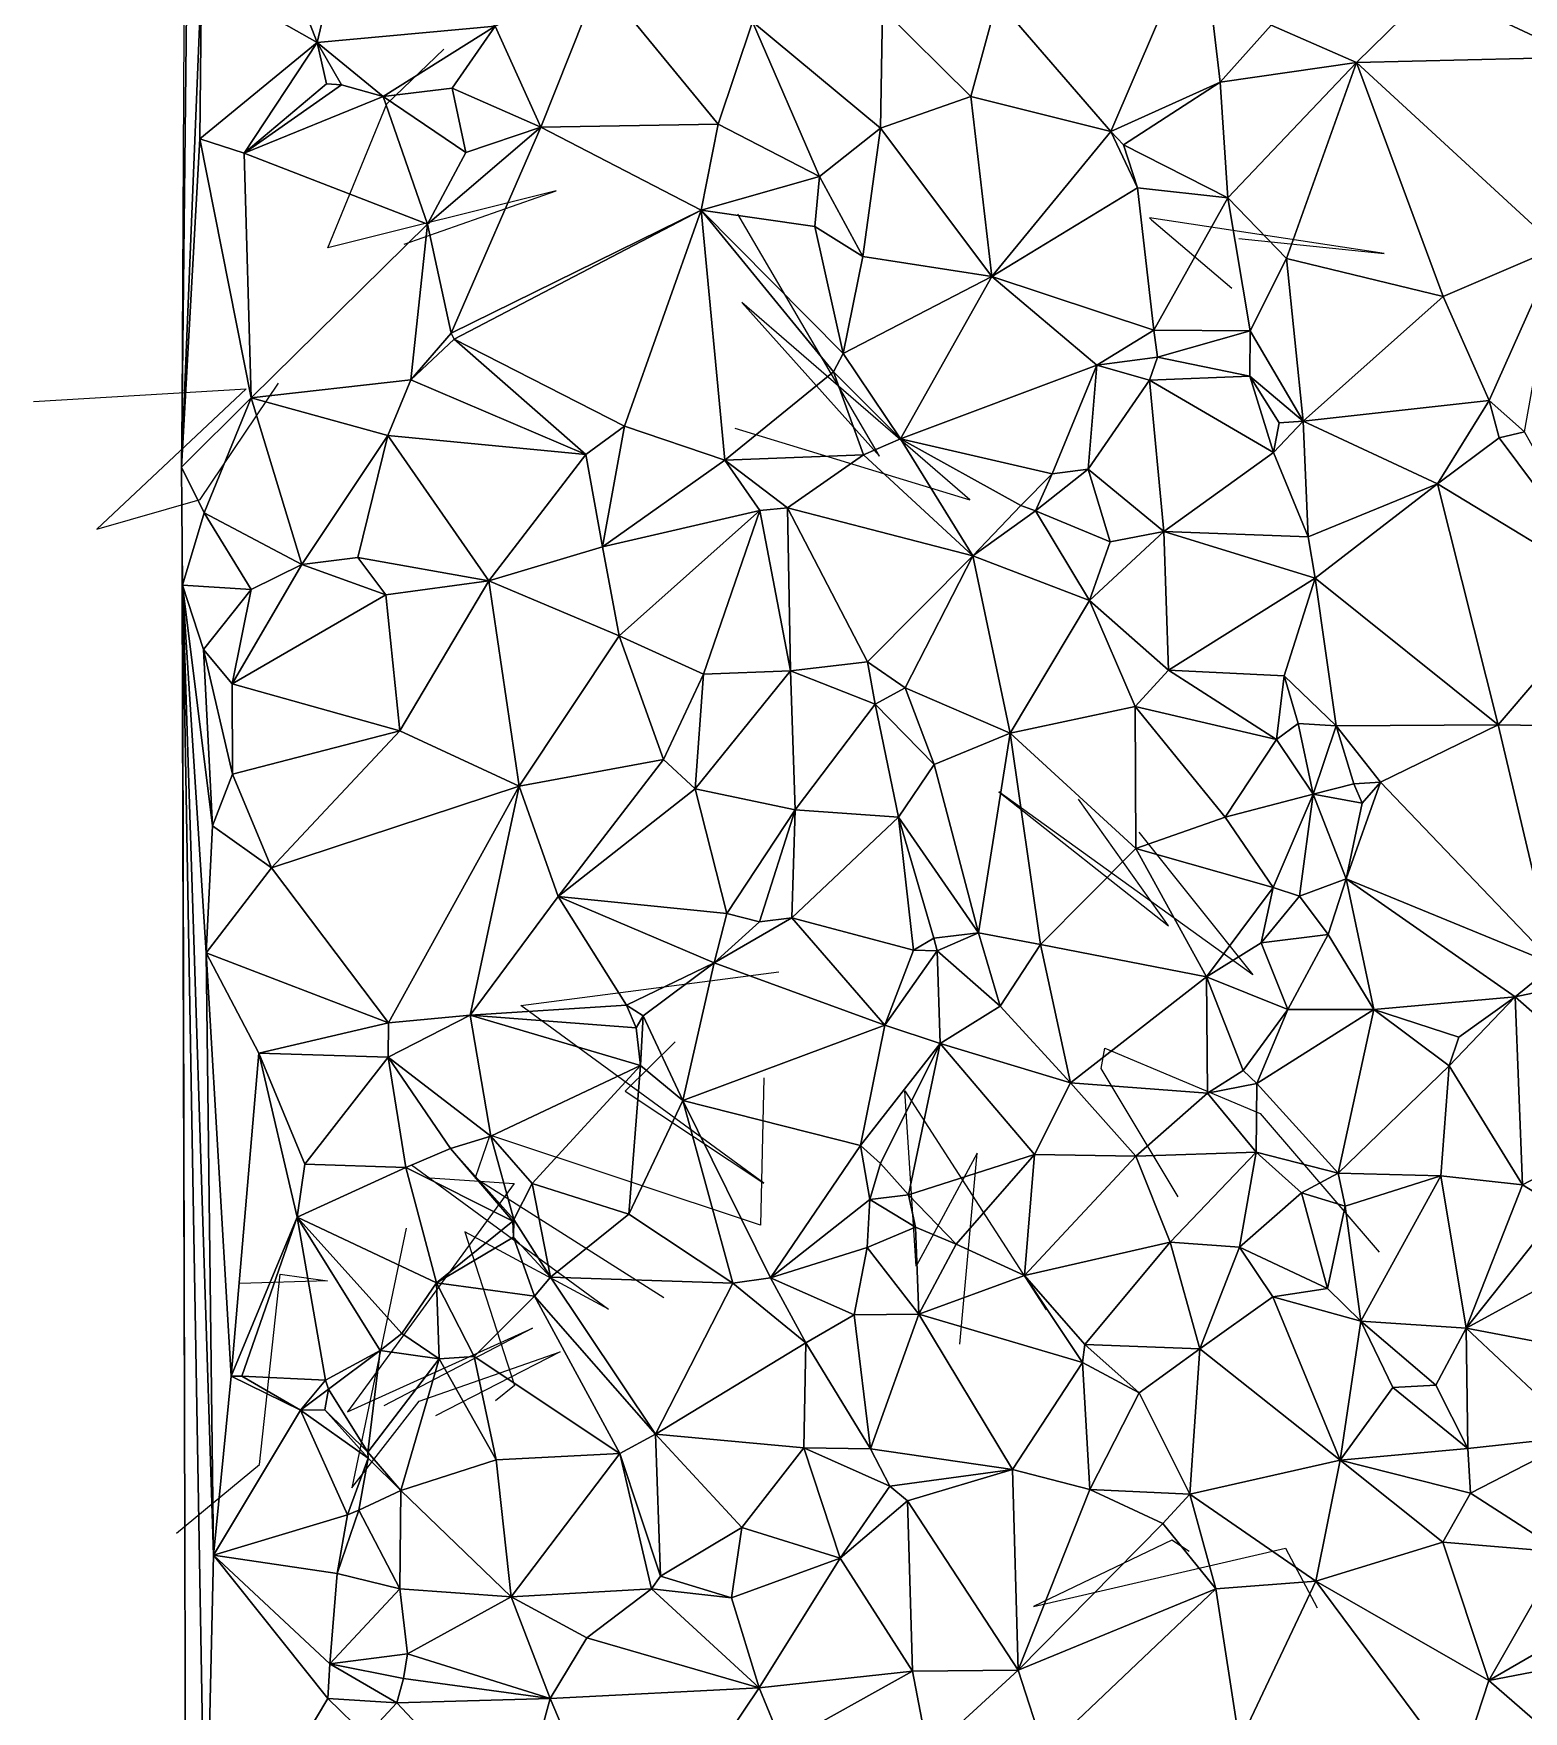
# Model space of a CAD drawing. Header units: metres. Extents: x -15.9 to 15, y -15 to 15.9.
# Drawn here: x -15.89 to -6.62, y -6.71 to 3.73 of the extents above; entities that cross this region are included whole.
import ezdxf

# ---------------------------------------------------------------- set-up
doc = ezdxf.new("R2010")
doc.units = ezdxf.units.M
doc.layers.add('CRACKS', color=1, linetype='Continuous')
doc.layers.add('STREET_MESH', color=7, linetype='Continuous')

msp = doc.modelspace()

# ---------------------------------------------------------------- linework, layer by layer
at = {"layer": 'CRACKS'}
for points in [[(-13.584, 2.424, 0.1), (-12.639, 2.754, 0.1), (-14.059, 2.4, 0.1), (-13.692, 3.297, 0.1), (-13.338, 3.636, 0.1)], [(-11.527, 1.277, 0.1), (-10.063, 0.831, 0.1), (-11.483, 2.061, 0.1), (-10.627, 1.103, 0.1), (-11.507, 2.61, 0.1)], [(-8.389, 2.458, 0.1), (-7.485, 2.364, 0.1), (-8.945, 2.586, 0.1), (-8.934, 2.574, 0.1), (-8.433, 2.15, 0.1)], [(-15.891, 1.444, 0.1), (-14.568, 1.522, 0.1), (-15.496, 0.649, 0.1), (-14.854, 0.834, 0.1), (-14.366, 1.557, 0.1)], [(-9.012, -1.237, 0.1), (-8.302, -2.125, 0.1), (-9.883, -0.985, 0.1), (-8.827, -1.82, 0.1), (-9.388, -1.03, 0.1)], [(-11.897, -2.541, 0.1), (-12.21, -2.849, 0.1), (-11.347, -3.421, 0.1), (-12.858, -2.315, 0.1), (-11.253, -2.106, 0.1)], [(-8.768, -3.506, 0.1), (-9.246, -2.708, 0.1), (-9.223, -2.581, 0.1), (-8.258, -2.987, 0.1), (-7.517, -3.85, 0.1)], [(-11.346, -2.766, 0.1), (-11.367, -3.683, 0.1), (-13.052, -3.123, 0.1), (-13.143, -3.387, 0.1), (-11.968, -4.132, 0.1)], [(-10.127, -4.423, 0.1), (-10.018, -3.235, 0.1), (-10.397, -3.937, 0.1), (-10.468, -2.846, 0.1), (-9.588, -4.209, 0.1)], [(-13.539, -3.307, 0.1), (-12.313, -4.205, 0.1), (-13.206, -3.724, 0.1), (-12.898, -4.68, 0.1), (-13.016, -4.775, 0.1)], [(-13.424, -3.388, 0.1), (-12.899, -3.423, 0.1), (-13.936, -4.843, 0.1), (-12.785, -4.323, 0.1), (-13.711, -4.806, 0.1)], [(-13.572, -3.701, 0.1), (-13.91, -5.316, 0.1), (-13.491, -4.778, 0.1), (-12.613, -4.471, 0.1), (-13.39, -4.869, 0.1)], [(-15.001, -5.599, 0.1), (-14.485, -5.172, 0.1), (-14.355, -3.988, 0.1), (-14.062, -4.029, 0.1), (-14.607, -4.046, 0.1)], [(-8.699, -5.713, 0.1), (-8.806, -5.642, 0.1), (-9.667, -6.056, 0.1), (-8.099, -5.693, 0.1), (-7.902, -6.064, 0.1)]]:
    msp.add_polyline3d(points, dxfattribs=at)
at = {"layer": 'STREET_MESH'}
for points in [[(-14.888, 8.609), (-14.909, 12.287), (-14.97, 1.036)], [(-14.846, 4.086), (-14.888, 8.609), (-14.97, 1.036)], [(-6.273, 3.587), (-6.439, 5.144), (-7.187, 4.016)], [(-14.307, 4.142), (-14.126, 3.679), (-13.917, 4.566)], [(-13.917, 4.566), (-14.126, 3.679), (-13.017, 3.779)], [(-9.893, 3.944), (-9.187, 3.124), (-8.624, 4.436)], [(-9.187, 3.124), (-8.507, 3.431), (-8.624, 4.436)], [(-8.507, 3.431), (-8.189, 3.787), (-8.624, 4.436)], [(-14.857, 3.078), (-14.846, 4.086), (-14.97, 1.036)], [(-14.126, 3.679), (-14.846, 4.086), (-14.857, 3.078)], [(-14.126, 3.679), (-14.307, 4.142), (-14.846, 4.086)], [(-12.734, 3.151), (-12.369, 4.07), (-13.017, 3.779)], [(-12.734, 3.151), (-11.631, 3.17), (-12.369, 4.07)], [(-11.631, 3.17), (-11.416, 3.806), (-12.369, 4.07)], [(-8.189, 3.787), (-7.657, 3.553), (-7.187, 4.016)], [(-7.657, 3.553), (-6.273, 3.587), (-7.187, 4.016)], [(-11.416, 3.806), (-10.619, 3.146), (-10.608, 3.885)], [(-10.619, 3.146), (-10.058, 3.342), (-10.608, 3.885)], [(-10.058, 3.342), (-9.893, 3.944), (-10.608, 3.885)], [(-9.893, 3.944), (-10.058, 3.342), (-9.187, 3.124)], [(-14.126, 3.679), (-13.716, 3.343), (-13.017, 3.779)], [(-13.716, 3.343), (-13.286, 3.394), (-13.017, 3.779)], [(-13.286, 3.394), (-12.734, 3.151), (-13.017, 3.779)], [(-11.416, 3.806), (-11.631, 3.17), (-10.999, 2.844)], [(-10.619, 3.146), (-11.416, 3.806), (-10.999, 2.844)], [(-8.507, 3.431), (-7.657, 3.553), (-8.189, 3.787)], [(-14.126, 3.679), (-14.857, 3.078), (-14.58, 2.99)], [(-14.126, 3.679), (-14.58, 2.99), (-14.068, 3.421)], [(-13.974, 3.415), (-14.126, 3.679), (-14.068, 3.421)], [(-14.126, 3.679), (-13.974, 3.415), (-13.716, 3.343)], [(-8.507, 3.431), (-8.458, 2.711), (-7.657, 3.553)], [(-7.657, 3.553), (-8.458, 2.711), (-8.093, 2.334)], [(-7.119, 2.098), (-7.657, 3.553), (-8.093, 2.334)], [(-6.407, 2.403), (-6.273, 3.587), (-7.657, 3.553)], [(-6.407, 2.403), (-7.657, 3.553), (-7.119, 2.098)], [(-14.58, 2.99), (-13.974, 3.415), (-14.068, 3.421)], [(-13.716, 3.343), (-13.974, 3.415), (-14.58, 2.99)], [(-13.439, 2.548), (-13.716, 3.343), (-14.58, 2.99)], [(-13.286, 3.394), (-13.716, 3.343), (-13.2, 2.993)], [(-13.716, 3.343), (-13.439, 2.548), (-13.2, 2.993)], [(-12.734, 3.151), (-13.286, 3.394), (-13.2, 2.993)], [(-10.058, 3.342), (-10.619, 3.146), (-9.928, 2.221)], [(-9.187, 3.124), (-10.058, 3.342), (-9.928, 2.221)], [(-9.108, 3.041), (-8.507, 3.431), (-9.187, 3.124)], [(-8.507, 3.431), (-9.108, 3.041), (-8.458, 2.711)], [(-13.439, 2.548), (-12.734, 3.151), (-13.2, 2.993)], [(-13.439, 2.548), (-13.292, 1.869), (-12.734, 3.151)], [(-12.734, 3.151), (-13.292, 1.869), (-11.736, 2.635)], [(-11.631, 3.17), (-12.734, 3.151), (-11.736, 2.635)], [(-10.999, 2.844), (-11.631, 3.17), (-11.736, 2.635)], [(-10.729, 2.346), (-10.619, 3.146), (-10.999, 2.844)], [(-10.619, 3.146), (-10.729, 2.346), (-9.928, 2.221)], [(-14.536, 1.466), (-14.857, 3.078), (-14.97, 1.036)], [(-14.58, 2.99), (-14.857, 3.078), (-14.536, 1.466)], [(-9.02, 2.774), (-9.187, 3.124), (-9.928, 2.221)], [(-9.108, 3.041), (-9.187, 3.124), (-9.02, 2.774)], [(-8.458, 2.711), (-9.108, 3.041), (-9.02, 2.774)], [(-13.439, 2.548), (-14.58, 2.99), (-14.536, 1.466)], [(-11.028, 2.532), (-10.999, 2.844), (-11.736, 2.635)], [(-11.028, 2.532), (-10.729, 2.346), (-10.999, 2.844)], [(-8.918, 1.888), (-9.02, 2.774), (-9.928, 2.221)], [(-8.458, 2.711), (-9.02, 2.774), (-8.918, 1.888)], [(-11.736, 2.635), (-13.292, 1.869), (-13.274, 1.832)], [(-12.214, 1.29), (-11.736, 2.635), (-13.274, 1.832)], [(-12.214, 1.29), (-11.589, 1.078), (-11.736, 2.635)], [(-11.589, 1.078), (-10.913, 1.629), (-11.736, 2.635)], [(-10.913, 1.629), (-10.853, 1.742), (-11.736, 2.635)], [(-10.853, 1.742), (-11.028, 2.532), (-11.736, 2.635)], [(-8.32, 1.883), (-8.458, 2.711), (-8.918, 1.888)], [(-8.458, 2.711), (-8.32, 1.883), (-8.093, 2.334)], [(-13.543, 1.579), (-13.439, 2.548), (-14.536, 1.466)], [(-13.292, 1.869), (-13.439, 2.548), (-13.543, 1.579)], [(-10.729, 2.346), (-11.028, 2.532), (-10.853, 1.742)], [(-6.832, 1.451), (-6.407, 2.403), (-7.119, 2.098)], [(-6.407, 2.403), (-6.832, 1.451), (-6.613, 1.255)], [(-10.729, 2.346), (-10.853, 1.742), (-9.928, 2.221)], [(-8.32, 1.883), (-7.989, 1.322), (-8.093, 2.334)], [(-7.989, 1.322), (-7.119, 2.098), (-8.093, 2.334)], [(-9.928, 2.221), (-10.853, 1.742), (-10.495, 1.212)], [(-9.273, 1.669), (-9.928, 2.221), (-10.495, 1.212)], [(-9.273, 1.669), (-8.918, 1.888), (-9.928, 2.221)], [(-7.989, 1.322), (-6.832, 1.451), (-7.119, 2.098)], [(-9.273, 1.669), (-8.896, 1.719), (-8.918, 1.888)], [(-8.896, 1.719), (-8.32, 1.883), (-8.918, 1.888)], [(-8.896, 1.719), (-8.322, 1.602), (-8.32, 1.883)], [(-8.322, 1.602), (-7.989, 1.322), (-8.32, 1.883)], [(-13.292, 1.869), (-13.543, 1.579), (-13.274, 1.832)], [(-13.543, 1.579), (-12.453, 1.115), (-13.274, 1.832)], [(-12.453, 1.115), (-12.214, 1.29), (-13.274, 1.832)], [(-10.853, 1.742), (-10.913, 1.629), (-10.495, 1.212)], [(-8.946, 1.577), (-8.896, 1.719), (-9.273, 1.669)], [(-8.322, 1.602), (-8.896, 1.719), (-8.946, 1.577)], [(-13.686, 1.233), (-13.543, 1.579), (-14.536, 1.466)], [(-12.453, 1.115), (-13.543, 1.579), (-13.686, 1.233)], [(-10.725, 1.111), (-10.913, 1.629), (-11.589, 1.078)], [(-10.913, 1.629), (-10.725, 1.111), (-10.495, 1.212)], [(-9.552, 0.994), (-9.273, 1.669), (-10.495, 1.212)], [(-9.273, 1.669), (-9.552, 0.994), (-9.328, 1.023)], [(-8.946, 1.577), (-9.273, 1.669), (-9.328, 1.023)], [(-8.856, 0.634), (-8.946, 1.577), (-9.328, 1.023)], [(-8.174, 1.126), (-8.322, 1.602), (-8.946, 1.577)], [(-8.174, 1.126), (-8.946, 1.577), (-8.856, 0.634)], [(-8.322, 1.602), (-8.174, 1.126), (-8.138, 1.312)], [(-7.989, 1.322), (-8.322, 1.602), (-8.138, 1.312)], [(-14.829, 0.751), (-14.536, 1.466), (-14.97, 1.036)], [(-14.536, 1.466), (-14.829, 0.751), (-14.222, 0.429)], [(-13.686, 1.233), (-14.536, 1.466), (-14.222, 0.429)], [(-6.832, 1.451), (-7.989, 1.322), (-7.153, 0.931)], [(-6.77, 1.217), (-6.832, 1.451), (-7.153, 0.931)], [(-6.832, 1.451), (-6.77, 1.217), (-6.613, 1.255)], [(-12.214, 1.29), (-12.453, 1.115), (-12.35, 0.539)], [(-12.214, 1.29), (-12.35, 0.539), (-11.589, 1.078)], [(-8.174, 1.126), (-7.989, 1.322), (-8.138, 1.312)], [(-7.989, 1.322), (-8.174, 1.126), (-7.958, 0.602)], [(-7.989, 1.322), (-7.958, 0.602), (-7.153, 0.931)], [(-6.77, 1.217), (-6.06, 0.268), (-6.613, 1.255)], [(-13.873, 0.472), (-13.686, 1.233), (-14.222, 0.429)], [(-13.873, 0.472), (-13.057, 0.327), (-13.686, 1.233)], [(-13.057, 0.327), (-12.453, 1.115), (-13.686, 1.233)], [(-10.725, 1.111), (-10.045, 0.484), (-10.495, 1.212)], [(-10.045, 0.484), (-9.747, 0.796), (-10.495, 1.212)], [(-9.747, 0.796), (-9.552, 0.994), (-10.495, 1.212)], [(-6.06, 0.268), (-6.77, 1.217), (-7.153, 0.931)], [(-12.35, 0.539), (-12.453, 1.115), (-13.057, 0.327)], [(-12.35, 0.539), (-11.37, 0.766), (-11.589, 1.078)], [(-10.725, 1.111), (-11.589, 1.078), (-11.199, 0.782)], [(-11.589, 1.078), (-11.37, 0.766), (-11.199, 0.782)], [(-10.045, 0.484), (-10.725, 1.111), (-11.199, 0.782)], [(-7.958, 0.602), (-8.174, 1.126), (-8.856, 0.634)], [(-14.936, -10.757), (-14.963, 0.3), (-14.97, 1.036)], [(-14.963, 0.3), (-14.829, 0.751), (-14.97, 1.036)], [(-9.747, 0.796), (-9.656, 0.764), (-9.552, 0.994)], [(-9.552, 0.994), (-9.656, 0.764), (-9.328, 1.023)], [(-9.656, 0.764), (-9.191, 0.57), (-9.328, 1.023)], [(-9.191, 0.57), (-8.856, 0.634), (-9.328, 1.023)], [(-7.958, 0.602), (-7.914, 0.345), (-7.153, 0.931)], [(-7.914, 0.345), (-6.776, -0.569), (-7.153, 0.931)], [(-6.776, -0.569), (-6.06, 0.268), (-7.153, 0.931)], [(-14.537, 0.274), (-14.829, 0.751), (-14.963, 0.3)], [(-14.829, 0.751), (-14.537, 0.274), (-14.222, 0.429)], [(-12.35, 0.539), (-12.247, -0.015), (-11.37, 0.766)], [(-11.37, 0.766), (-12.247, -0.015), (-11.721, -0.254)], [(-11.18, -0.233), (-11.37, 0.766), (-11.721, -0.254)], [(-11.37, 0.766), (-11.18, -0.233), (-11.199, 0.782)], [(-10.701, -0.177), (-10.045, 0.484), (-11.199, 0.782)], [(-11.18, -0.233), (-10.701, -0.177), (-11.199, 0.782)], [(-9.656, 0.764), (-9.747, 0.796), (-10.045, 0.484)], [(-9.319, 0.205), (-9.656, 0.764), (-10.045, 0.484)], [(-9.319, 0.205), (-9.191, 0.57), (-9.656, 0.764)], [(-9.319, 0.205), (-8.827, -0.229), (-8.856, 0.634)], [(-9.191, 0.57), (-9.319, 0.205), (-8.856, 0.634)], [(-7.914, 0.345), (-7.958, 0.602), (-8.856, 0.634)], [(-8.827, -0.229), (-7.914, 0.345), (-8.856, 0.634)], [(-12.247, -0.015), (-12.35, 0.539), (-13.057, 0.327)], [(-14.537, 0.274), (-14.654, -0.313), (-14.222, 0.429)], [(-14.654, -0.313), (-13.699, 0.241), (-14.222, 0.429)], [(-13.699, 0.241), (-13.873, 0.472), (-14.222, 0.429)], [(-13.873, 0.472), (-13.699, 0.241), (-13.057, 0.327)], [(-10.701, -0.177), (-10.466, -0.339), (-10.045, 0.484)], [(-10.466, -0.339), (-9.813, -0.621), (-10.045, 0.484)], [(-9.813, -0.621), (-9.319, 0.205), (-10.045, 0.484)], [(-13.057, 0.327), (-13.699, 0.241), (-13.611, -0.605)], [(-12.868, -0.95), (-13.057, 0.327), (-13.611, -0.605)], [(-12.868, -0.95), (-12.247, -0.015), (-13.057, 0.327)], [(-7.914, 0.345), (-8.827, -0.229), (-8.108, -0.263)], [(-7.785, -0.575), (-7.914, 0.345), (-8.108, -0.263)], [(-6.776, -0.569), (-7.914, 0.345), (-7.785, -0.575)], [(-14.816, -1.987), (-14.963, 0.3), (-14.771, -5.736)], [(-14.963, 0.3), (-14.816, -1.987), (-14.778, -1.196)], [(-14.963, 0.3), (-14.82, -7.904), (-14.771, -5.736)], [(-14.82, -7.904), (-14.963, 0.3), (-14.936, -10.757)], [(-14.834, -0.1), (-14.537, 0.274), (-14.963, 0.3)], [(-14.834, -0.1), (-14.963, 0.3), (-14.778, -1.196)], [(-14.537, 0.274), (-14.834, -0.1), (-14.654, -0.313)], [(-13.699, 0.241), (-14.654, -0.313), (-13.611, -0.605)], [(-6.06, 0.268), (-6.776, -0.569), (-6.359, -0.574)], [(-9.319, 0.205), (-9.813, -0.621), (-9.035, -0.454)], [(-8.827, -0.229), (-9.319, 0.205), (-9.035, -0.454)], [(-14.652, -0.876), (-14.834, -0.1), (-14.778, -1.196)], [(-14.834, -0.1), (-14.652, -0.876), (-14.654, -0.313)], [(-12.247, -0.015), (-12.868, -0.95), (-11.971, -0.784)], [(-11.721, -0.254), (-12.247, -0.015), (-11.971, -0.784)], [(-11.18, -0.233), (-10.653, -0.44), (-10.701, -0.177)], [(-10.653, -0.44), (-10.466, -0.339), (-10.701, -0.177)], [(-11.773, -0.966), (-11.721, -0.254), (-11.971, -0.784)], [(-11.773, -0.966), (-11.18, -0.233), (-11.721, -0.254)], [(-11.15, -1.097), (-11.18, -0.233), (-11.773, -0.966)], [(-10.653, -0.44), (-11.18, -0.233), (-11.15, -1.097)], [(-8.827, -0.229), (-9.035, -0.454), (-8.155, -0.66)], [(-8.827, -0.229), (-8.155, -0.66), (-8.108, -0.263)], [(-8.155, -0.66), (-8.02, -0.56), (-8.108, -0.263)], [(-8.02, -0.56), (-7.785, -0.575), (-8.108, -0.263)], [(-14.654, -0.313), (-14.652, -0.876), (-13.611, -0.605)], [(-10.466, -0.339), (-10.653, -0.44), (-10.287, -0.815)], [(-9.813, -0.621), (-10.466, -0.339), (-10.287, -0.815)], [(-10.507, -1.142), (-10.653, -0.44), (-11.15, -1.097)], [(-10.653, -0.44), (-10.507, -1.142), (-10.287, -0.815)], [(-9.813, -0.621), (-9.032, -1.339), (-9.035, -0.454)], [(-8.155, -0.66), (-9.035, -0.454), (-8.474, -1.142)], [(-9.035, -0.454), (-9.032, -1.339), (-8.474, -1.142)], [(-14.652, -0.876), (-14.411, -1.458), (-13.611, -0.605)], [(-14.411, -1.458), (-12.868, -0.95), (-13.611, -0.605)], [(-10.01, -1.863), (-9.813, -0.621), (-10.287, -0.815)], [(-9.625, -1.935), (-9.813, -0.621), (-10.01, -1.863)], [(-9.032, -1.339), (-9.813, -0.621), (-9.625, -1.935)], [(-8.02, -0.56), (-8.155, -0.66), (-7.927, -0.999)], [(-7.785, -0.575), (-8.02, -0.56), (-7.927, -0.999)], [(-7.674, -0.936), (-7.785, -0.575), (-7.927, -0.999)], [(-7.509, -0.926), (-6.776, -0.569), (-7.785, -0.575)], [(-7.674, -0.936), (-7.509, -0.926), (-7.785, -0.575)], [(-7.509, -0.926), (-6.424, -2.06), (-6.776, -0.569)], [(-6.776, -0.569), (-6.424, -2.06), (-6.359, -0.574)], [(-8.155, -0.66), (-8.474, -1.142), (-7.927, -0.999)], [(-12.868, -0.95), (-12.626, -1.636), (-11.971, -0.784)], [(-12.626, -1.636), (-11.773, -0.966), (-11.971, -0.784)], [(-10.507, -1.142), (-10.01, -1.863), (-10.287, -0.815)], [(-14.411, -1.458), (-14.652, -0.876), (-14.778, -1.196)], [(-7.623, -1.056), (-7.674, -0.936), (-7.927, -0.999)], [(-7.722, -1.527), (-7.509, -0.926), (-7.623, -1.056)], [(-7.722, -1.527), (-6.424, -2.06), (-7.509, -0.926)], [(-7.509, -0.926), (-7.674, -0.936), (-7.623, -1.056)], [(-13.682, -2.422), (-12.868, -0.95), (-14.411, -1.458)], [(-13.682, -2.422), (-13.174, -2.376), (-12.868, -0.95)], [(-12.868, -0.95), (-13.174, -2.376), (-12.626, -1.636)], [(-11.576, -1.743), (-11.773, -0.966), (-12.626, -1.636)], [(-11.576, -1.743), (-11.15, -1.097), (-11.773, -0.966)], [(-8.474, -1.142), (-8.176, -1.581), (-7.927, -0.999)], [(-8.176, -1.581), (-8.013, -1.635), (-7.927, -0.999)], [(-8.013, -1.635), (-7.722, -1.527), (-7.927, -0.999)], [(-7.722, -1.527), (-7.623, -1.056), (-7.927, -0.999)], [(-11.374, -1.795), (-11.15, -1.097), (-11.576, -1.743)], [(-11.15, -1.097), (-11.374, -1.795), (-11.172, -1.769)], [(-10.507, -1.142), (-11.15, -1.097), (-11.172, -1.769)], [(-10.414, -1.971), (-10.507, -1.142), (-11.172, -1.769)], [(-10.289, -1.896), (-10.507, -1.142), (-10.414, -1.971)], [(-10.507, -1.142), (-10.289, -1.896), (-10.01, -1.863)], [(-9.032, -1.339), (-8.176, -1.581), (-8.474, -1.142)], [(-14.816, -1.987), (-14.411, -1.458), (-14.778, -1.196)], [(-9.032, -1.339), (-9.625, -1.935), (-8.591, -2.136)], [(-8.176, -1.581), (-9.032, -1.339), (-8.591, -2.136)], [(-14.816, -1.987), (-13.682, -2.422), (-14.411, -1.458)], [(-7.835, -1.873), (-7.722, -1.527), (-8.013, -1.635)], [(-7.722, -1.527), (-7.835, -1.873), (-7.55, -2.339)], [(-6.671, -2.261), (-7.722, -1.527), (-7.55, -2.339)], [(-7.722, -1.527), (-6.671, -2.261), (-6.424, -2.06)], [(-13.174, -2.376), (-12.201, -2.313), (-12.626, -1.636)], [(-11.656, -2.05), (-11.576, -1.743), (-12.626, -1.636)], [(-12.201, -2.313), (-11.656, -2.05), (-12.626, -1.636)], [(-8.25, -1.925), (-8.176, -1.581), (-8.591, -2.136)], [(-8.176, -1.581), (-8.25, -1.925), (-8.013, -1.635)], [(-8.25, -1.925), (-7.835, -1.873), (-8.013, -1.635)], [(-11.656, -2.05), (-11.374, -1.795), (-11.576, -1.743)], [(-11.374, -1.795), (-11.656, -2.05), (-11.172, -1.769)], [(-11.656, -2.05), (-10.592, -2.438), (-11.172, -1.769)], [(-10.592, -2.438), (-10.414, -1.971), (-11.172, -1.769)], [(-10.289, -1.896), (-10.267, -1.975), (-10.01, -1.863)], [(-10.01, -1.863), (-10.267, -1.975), (-9.875, -2.319)], [(-9.625, -1.935), (-10.01, -1.863), (-9.875, -2.319)], [(-7.835, -1.873), (-8.25, -1.925), (-8.084, -2.34)], [(-7.835, -1.873), (-8.084, -2.34), (-7.55, -2.339)], [(-10.414, -1.971), (-10.592, -2.438), (-10.267, -1.975)], [(-10.267, -1.975), (-10.592, -2.438), (-10.249, -2.551)], [(-10.289, -1.896), (-10.414, -1.971), (-10.267, -1.975)], [(-10.267, -1.975), (-10.249, -2.551), (-9.875, -2.319)], [(-9.438, -2.796), (-9.625, -1.935), (-9.875, -2.319)], [(-9.625, -1.935), (-9.438, -2.796), (-8.591, -2.136)], [(-8.084, -2.34), (-8.25, -1.925), (-8.591, -2.136)], [(-13.682, -2.422), (-14.816, -1.987), (-14.488, -2.611)], [(-14.66, -4.622), (-14.816, -1.987), (-14.771, -5.736)], [(-14.816, -1.987), (-14.66, -4.622), (-14.488, -2.611)], [(-12.096, -2.38), (-11.656, -2.05), (-12.201, -2.313)], [(-11.656, -2.05), (-12.096, -2.38), (-11.85, -2.906)], [(-10.592, -2.438), (-11.656, -2.05), (-11.85, -2.906)], [(-6.424, -2.06), (-6.671, -2.261), (-6.131, -2.147)], [(-9.438, -2.796), (-8.586, -2.861), (-8.591, -2.136)], [(-8.363, -2.72), (-8.084, -2.34), (-8.591, -2.136)], [(-8.586, -2.861), (-8.363, -2.72), (-8.591, -2.136)], [(-6.671, -2.261), (-5.82, -3.01), (-6.131, -2.147)], [(-7.02, -2.512), (-6.671, -2.261), (-7.55, -2.339)], [(-7.08, -2.691), (-6.671, -2.261), (-7.02, -2.512)], [(-6.671, -2.261), (-7.08, -2.691), (-6.624, -3.431)], [(-5.82, -3.01), (-6.671, -2.261), (-6.624, -3.431)], [(-13.174, -2.376), (-13.682, -2.422), (-13.683, -2.637)], [(-13.046, -3.129), (-13.174, -2.376), (-13.683, -2.637)], [(-12.201, -2.313), (-13.174, -2.376), (-12.141, -2.455)], [(-12.114, -2.688), (-13.174, -2.376), (-13.046, -3.129)], [(-13.174, -2.376), (-12.114, -2.688), (-12.141, -2.455)], [(-12.096, -2.38), (-12.201, -2.313), (-12.141, -2.455)], [(-12.114, -2.688), (-12.096, -2.38), (-12.141, -2.455)], [(-11.85, -2.906), (-12.096, -2.38), (-12.114, -2.688)], [(-10.249, -2.551), (-9.438, -2.796), (-9.875, -2.319)], [(-8.363, -2.72), (-8.278, -2.8), (-8.084, -2.34)], [(-8.084, -2.34), (-8.278, -2.8), (-7.55, -2.339)], [(-8.278, -2.8), (-7.771, -3.359), (-7.55, -2.339)], [(-7.771, -3.359), (-7.08, -2.691), (-7.55, -2.339)], [(-7.08, -2.691), (-7.02, -2.512), (-7.55, -2.339)], [(-13.682, -2.422), (-14.488, -2.611), (-13.683, -2.637)], [(-10.744, -3.187), (-10.592, -2.438), (-11.85, -2.906)], [(-10.592, -2.438), (-10.744, -3.187), (-10.249, -2.551)], [(-10.744, -3.187), (-10.621, -3.299), (-10.249, -2.551)], [(-10.249, -2.551), (-10.621, -3.299), (-10.446, -3.494)], [(-9.661, -3.243), (-10.249, -2.551), (-10.446, -3.494)], [(-9.661, -3.243), (-9.438, -2.796), (-10.249, -2.551)], [(-14.66, -4.622), (-14.251, -3.633), (-14.488, -2.611)], [(-14.251, -3.633), (-14.202, -3.302), (-14.488, -2.611)], [(-14.488, -2.611), (-14.202, -3.302), (-13.683, -2.637)], [(-14.202, -3.302), (-13.575, -3.324), (-13.683, -2.637)], [(-13.295, -3.206), (-13.046, -3.129), (-13.683, -2.637)], [(-13.575, -3.324), (-13.295, -3.206), (-13.683, -2.637)], [(-12.788, -3.422), (-12.114, -2.688), (-13.046, -3.129)], [(-12.114, -2.688), (-12.788, -3.422), (-12.187, -3.613)], [(-11.85, -2.906), (-12.114, -2.688), (-12.187, -3.613)], [(-7.08, -2.691), (-7.771, -3.359), (-7.132, -3.375)], [(-6.624, -3.431), (-7.08, -2.691), (-7.132, -3.375)], [(-9.032, -3.253), (-9.438, -2.796), (-9.661, -3.243)], [(-9.438, -2.796), (-9.032, -3.253), (-8.586, -2.861)], [(-8.278, -2.8), (-8.363, -2.72), (-8.586, -2.861)], [(-8.278, -2.8), (-8.586, -2.861), (-8.282, -3.228)], [(-7.771, -3.359), (-8.278, -2.8), (-8.282, -3.228)], [(-11.538, -4.044), (-11.85, -2.906), (-12.187, -3.613)], [(-11.85, -2.906), (-11.538, -4.044), (-11.305, -4.01)], [(-10.744, -3.187), (-11.85, -2.906), (-11.305, -4.01)], [(-8.586, -2.861), (-9.032, -3.253), (-8.282, -3.228)], [(-6.385, -3.578), (-5.82, -3.01), (-6.624, -3.431)], [(-13.295, -3.206), (-12.902, -3.646), (-13.046, -3.129)], [(-12.902, -3.646), (-12.788, -3.422), (-13.046, -3.129)], [(-13.575, -3.324), (-12.909, -3.657), (-13.295, -3.206)], [(-12.909, -3.657), (-12.902, -3.646), (-13.295, -3.206)], [(-10.687, -3.523), (-10.744, -3.187), (-11.305, -4.01)], [(-10.687, -3.523), (-10.621, -3.299), (-10.744, -3.187)], [(-9.032, -3.253), (-8.818, -3.788), (-8.282, -3.228)], [(-8.282, -3.228), (-8.818, -3.788), (-8.386, -3.819)], [(-7.999, -3.482), (-8.282, -3.228), (-8.386, -3.819)], [(-7.999, -3.482), (-7.771, -3.359), (-8.282, -3.228)], [(-14.202, -3.302), (-14.251, -3.633), (-13.575, -3.324)], [(-14.251, -3.633), (-13.384, -4.041), (-13.575, -3.324)], [(-13.384, -4.041), (-12.909, -3.657), (-13.575, -3.324)], [(-10.621, -3.299), (-10.687, -3.523), (-10.446, -3.494)], [(-10.149, -3.8), (-9.661, -3.243), (-10.446, -3.494)], [(-9.661, -3.243), (-10.149, -3.8), (-9.724, -3.996)], [(-9.032, -3.253), (-9.661, -3.243), (-9.724, -3.996)], [(-8.818, -3.788), (-9.032, -3.253), (-9.724, -3.996)], [(-12.902, -3.646), (-12.673, -4.005), (-12.788, -3.422)], [(-12.788, -3.422), (-12.673, -4.005), (-12.187, -3.613)], [(-7.999, -3.482), (-7.729, -3.565), (-7.771, -3.359)], [(-7.771, -3.359), (-7.729, -3.565), (-7.132, -3.375)], [(-7.729, -3.565), (-7.631, -4.28), (-7.132, -3.375)], [(-7.631, -4.28), (-6.976, -4.324), (-7.132, -3.375)], [(-6.976, -4.324), (-6.624, -3.431), (-7.132, -3.375)], [(-6.976, -4.324), (-6.385, -3.578), (-6.624, -3.431)], [(-10.703, -3.822), (-10.687, -3.523), (-11.305, -4.01)], [(-10.403, -3.694), (-10.687, -3.523), (-10.703, -3.822)], [(-10.687, -3.523), (-10.403, -3.694), (-10.446, -3.494)], [(-10.403, -3.694), (-10.149, -3.8), (-10.446, -3.494)], [(-7.839, -4.076), (-7.999, -3.482), (-8.386, -3.819)], [(-7.729, -3.565), (-7.999, -3.482), (-7.839, -4.076)], [(-14.595, -4.621), (-14.251, -3.633), (-14.66, -4.622)], [(-14.251, -3.633), (-14.595, -4.621), (-14.073, -4.646)], [(-13.733, -4.463), (-14.251, -3.633), (-14.073, -4.646)], [(-13.733, -4.463), (-13.598, -4.356), (-14.251, -3.633)], [(-13.598, -4.356), (-13.384, -4.041), (-14.251, -3.633)], [(-12.902, -3.646), (-12.909, -3.657), (-12.904, -3.757)], [(-12.902, -3.646), (-12.904, -3.757), (-12.673, -4.005)], [(-12.673, -4.005), (-11.538, -4.044), (-12.187, -3.613)], [(-7.631, -4.28), (-7.729, -3.565), (-7.839, -4.076)], [(-5.977, -3.78), (-6.385, -3.578), (-6.976, -4.324)], [(-12.909, -3.657), (-13.384, -4.041), (-12.904, -3.757)], [(-12.904, -3.757), (-13.384, -4.041), (-12.773, -4.124)], [(-12.673, -4.005), (-12.904, -3.757), (-12.773, -4.124)], [(-10.381, -4.236), (-10.403, -3.694), (-10.703, -3.822)], [(-10.149, -3.8), (-10.403, -3.694), (-10.381, -4.236)], [(-10.783, -4.241), (-10.703, -3.822), (-11.305, -4.01)], [(-10.381, -4.236), (-10.703, -3.822), (-10.783, -4.241)], [(-10.149, -3.8), (-10.381, -4.236), (-9.724, -3.996)], [(-9.349, -4.425), (-8.818, -3.788), (-9.724, -3.996)], [(-9.349, -4.425), (-8.633, -4.451), (-8.818, -3.788)], [(-8.818, -3.788), (-8.633, -4.451), (-8.386, -3.819)], [(-8.633, -4.451), (-8.179, -4.128), (-8.386, -3.819)], [(-8.179, -4.128), (-7.839, -4.076), (-8.386, -3.819)], [(-5.977, -3.78), (-6.976, -4.324), (-5.796, -4.548)], [(-13.384, -4.041), (-13.598, -4.356), (-13.367, -4.515)], [(-13.384, -4.041), (-13.367, -4.515), (-13.148, -4.499)], [(-13.384, -4.041), (-13.148, -4.499), (-12.773, -4.124)], [(-12.021, -4.982), (-12.673, -4.005), (-12.773, -4.124)], [(-12.673, -4.005), (-12.021, -4.982), (-11.538, -4.044)], [(-12.021, -4.982), (-11.084, -4.414), (-11.538, -4.044)], [(-11.538, -4.044), (-11.084, -4.414), (-11.305, -4.01)], [(-11.084, -4.414), (-10.783, -4.241), (-11.305, -4.01)], [(-10.381, -4.236), (-9.363, -4.536), (-9.724, -3.996)], [(-9.363, -4.536), (-9.349, -4.425), (-9.724, -3.996)], [(-13.148, -4.499), (-12.243, -5.104), (-12.773, -4.124)], [(-12.243, -5.104), (-12.021, -4.982), (-12.773, -4.124)], [(-8.179, -4.128), (-8.633, -4.451), (-7.76, -5.144)], [(-8.179, -4.128), (-7.631, -4.28), (-7.839, -4.076)], [(-7.631, -4.28), (-8.179, -4.128), (-7.76, -5.144)], [(-11.084, -4.414), (-10.682, -5.075), (-10.783, -4.241)], [(-10.682, -5.075), (-10.381, -4.236), (-10.783, -4.241)], [(-10.381, -4.236), (-10.682, -5.075), (-9.799, -5.203)], [(-9.363, -4.536), (-10.381, -4.236), (-9.799, -5.203)], [(-7.432, -4.692), (-7.631, -4.28), (-7.76, -5.144)], [(-7.164, -4.678), (-7.631, -4.28), (-7.432, -4.692)], [(-7.164, -4.678), (-6.976, -4.324), (-7.631, -4.28)], [(-13.598, -4.356), (-13.733, -4.463), (-13.367, -4.515)], [(-6.976, -4.324), (-7.164, -4.678), (-6.965, -5.072)], [(-6.976, -4.324), (-6.26, -4.996), (-5.796, -4.548)], [(-6.26, -4.996), (-6.976, -4.324), (-6.965, -5.072)], [(-14.055, -4.703), (-13.733, -4.463), (-14.073, -4.646)], [(-13.733, -4.463), (-14.055, -4.703), (-13.811, -5.095)], [(-13.367, -4.515), (-13.733, -4.463), (-13.811, -5.095)], [(-11.084, -4.414), (-12.021, -4.982), (-11.098, -5.069)], [(-10.682, -5.075), (-11.084, -4.414), (-11.098, -5.069)], [(-9.349, -4.425), (-9.363, -4.536), (-9.011, -4.726)], [(-8.633, -4.451), (-9.349, -4.425), (-9.011, -4.726)], [(-8.633, -4.451), (-9.011, -4.726), (-8.694, -5.356)], [(-8.633, -4.451), (-8.694, -5.356), (-7.76, -5.144)], [(-13.605, -5.333), (-13.367, -4.515), (-13.811, -5.095)], [(-13.367, -4.515), (-13.605, -5.333), (-13.012, -5.143)], [(-13.148, -4.499), (-13.367, -4.515), (-13.012, -5.143)], [(-12.243, -5.104), (-13.148, -4.499), (-13.012, -5.143)], [(-9.363, -4.536), (-9.799, -5.203), (-9.317, -5.328)], [(-9.011, -4.726), (-9.363, -4.536), (-9.317, -5.328)], [(-14.229, -4.834), (-14.66, -4.622), (-14.771, -5.736)], [(-14.229, -4.834), (-14.595, -4.621), (-14.66, -4.622)], [(-14.595, -4.621), (-14.229, -4.834), (-14.073, -4.646)], [(-14.229, -4.834), (-14.055, -4.703), (-14.073, -4.646)], [(-6.965, -5.072), (-7.432, -4.692), (-7.76, -5.144)], [(-7.164, -4.678), (-7.432, -4.692), (-6.965, -5.072)], [(-14.079, -4.831), (-14.055, -4.703), (-14.229, -4.834)], [(-14.055, -4.703), (-14.079, -4.831), (-13.811, -5.095)], [(-8.694, -5.356), (-9.011, -4.726), (-9.317, -5.328)], [(-13.937, -5.486), (-14.229, -4.834), (-14.771, -5.736)], [(-13.809, -5.132), (-14.079, -4.831), (-14.229, -4.834)], [(-13.809, -5.132), (-14.229, -4.834), (-13.937, -5.486)], [(-14.079, -4.831), (-13.809, -5.132), (-13.811, -5.095)], [(-12.243, -5.104), (-11.989, -5.866), (-12.021, -4.982)], [(-12.021, -4.982), (-11.483, -5.563), (-11.098, -5.069)], [(-11.989, -5.866), (-11.483, -5.563), (-12.021, -4.982)], [(-6.949, -5.35), (-6.26, -4.996), (-6.965, -5.072)], [(-6.949, -5.35), (-6.377, -5.718), (-6.26, -4.996)], [(-13.809, -5.132), (-13.605, -5.333), (-13.811, -5.095)], [(-12.919, -5.996), (-12.243, -5.104), (-13.012, -5.143)], [(-12.243, -5.104), (-12.919, -5.996), (-12.045, -5.945)], [(-11.989, -5.866), (-12.243, -5.104), (-12.045, -5.945)], [(-11.483, -5.563), (-10.872, -5.755), (-11.098, -5.069)], [(-10.872, -5.755), (-10.561, -5.306), (-11.098, -5.069)], [(-10.561, -5.306), (-10.682, -5.075), (-11.098, -5.069)], [(-10.682, -5.075), (-10.561, -5.306), (-9.799, -5.203)], [(-6.949, -5.35), (-6.965, -5.072), (-7.76, -5.144)], [(-13.809, -5.132), (-13.937, -5.486), (-13.866, -5.455)], [(-13.605, -5.333), (-13.809, -5.132), (-13.866, -5.455)], [(-13.605, -5.333), (-12.919, -5.996), (-13.012, -5.143)], [(-10.561, -5.306), (-10.452, -5.397), (-9.799, -5.203)], [(-10.452, -5.397), (-9.763, -6.452), (-9.799, -5.203)], [(-9.799, -5.203), (-9.763, -6.452), (-9.317, -5.328)], [(-8.694, -5.356), (-7.911, -5.898), (-7.76, -5.144)], [(-7.911, -5.898), (-7.121, -5.655), (-7.76, -5.144)], [(-7.121, -5.655), (-6.949, -5.35), (-7.76, -5.144)], [(-10.452, -5.397), (-10.561, -5.306), (-10.872, -5.755)], [(-13.611, -5.946), (-13.605, -5.333), (-13.866, -5.455)], [(-12.919, -5.996), (-13.605, -5.333), (-13.611, -5.946)], [(-10.452, -5.397), (-10.872, -5.755), (-10.421, -6.458)], [(-9.763, -6.452), (-10.452, -5.397), (-10.421, -6.458)], [(-9.763, -6.452), (-8.863, -5.538), (-9.317, -5.328)], [(-8.863, -5.538), (-8.694, -5.356), (-9.317, -5.328)], [(-8.534, -5.946), (-8.694, -5.356), (-8.863, -5.538)], [(-8.694, -5.356), (-8.534, -5.946), (-7.911, -5.898)], [(-6.377, -5.718), (-6.949, -5.35), (-7.121, -5.655)], [(-14.002, -5.851), (-13.937, -5.486), (-14.771, -5.736)], [(-13.937, -5.486), (-14.002, -5.851), (-13.866, -5.455)], [(-14.002, -5.851), (-13.611, -5.946), (-13.866, -5.455)], [(-11.483, -5.563), (-11.989, -5.866), (-11.547, -6.001)], [(-11.483, -5.563), (-11.547, -6.001), (-10.872, -5.755)], [(-9.763, -6.452), (-8.534, -5.946), (-8.863, -5.538)], [(-14.82, -7.904), (-14.06, -6.627), (-14.771, -5.736)], [(-14.06, -6.627), (-14.047, -6.413), (-14.771, -5.736)], [(-14.047, -6.413), (-14.002, -5.851), (-14.771, -5.736)], [(-6.834, -6.516), (-7.121, -5.655), (-7.911, -5.898)], [(-6.834, -6.516), (-6.377, -5.718), (-7.121, -5.655)], [(-6.377, -5.718), (-6.834, -6.516), (-6.288, -6.2)], [(-11.547, -6.001), (-11.376, -6.561), (-10.872, -5.755)], [(-10.872, -5.755), (-11.376, -6.561), (-10.421, -6.458)], [(-14.002, -5.851), (-14.047, -6.413), (-13.611, -5.946)], [(-13.611, -5.946), (-14.047, -6.413), (-13.563, -6.35)], [(-12.919, -5.996), (-13.611, -5.946), (-13.563, -6.35)], [(-12.919, -5.996), (-12.448, -6.251), (-12.045, -5.945)], [(-12.045, -5.945), (-12.448, -6.251), (-11.376, -6.561)], [(-11.989, -5.866), (-12.045, -5.945), (-11.547, -6.001)], [(-12.045, -5.945), (-11.376, -6.561), (-11.547, -6.001)], [(-9.6, -6.957), (-8.534, -5.946), (-9.763, -6.452)], [(-8.534, -5.946), (-9.6, -6.957), (-8.385, -6.902)], [(-8.534, -5.946), (-8.385, -6.902), (-7.911, -5.898)], [(-8.385, -6.902), (-7.022, -7.092), (-7.911, -5.898)], [(-7.022, -7.092), (-6.834, -6.516), (-7.911, -5.898)], [(-12.919, -5.996), (-13.563, -6.35), (-12.676, -6.627)], [(-12.448, -6.251), (-12.919, -5.996), (-12.676, -6.627)], [(-11.376, -6.561), (-12.448, -6.251), (-12.676, -6.627)], [(-6.834, -6.516), (-6.134, -6.381), (-6.288, -6.2)], [(-14.047, -6.413), (-13.589, -6.504), (-13.563, -6.35)], [(-13.563, -6.35), (-13.589, -6.504), (-12.676, -6.627)], [(-13.631, -6.655), (-14.047, -6.413), (-14.06, -6.627)], [(-13.589, -6.504), (-14.047, -6.413), (-13.631, -6.655)], [(-11.376, -6.561), (-11.232, -6.911), (-10.421, -6.458)], [(-11.232, -6.911), (-10.324, -6.967), (-10.421, -6.458)], [(-10.324, -6.967), (-9.763, -6.452), (-10.421, -6.458)], [(-9.6, -6.957), (-9.763, -6.452), (-10.324, -6.967)], [(-6.134, -6.381), (-6.834, -6.516), (-6.419, -6.877)], [(-13.589, -6.504), (-13.631, -6.655), (-12.676, -6.627)], [(-12.19, -7.776), (-11.376, -6.561), (-12.676, -6.627)], [(-11.376, -6.561), (-12.19, -7.776), (-11.232, -6.911)], [(-6.834, -6.516), (-7.022, -7.092), (-6.419, -6.877)], [(-13.82, -6.86), (-14.06, -6.627), (-14.82, -7.904)], [(-13.82, -6.86), (-13.631, -6.655), (-14.06, -6.627)], [(-13.631, -6.655), (-13.82, -6.86), (-12.895, -7.438)], [(-13.631, -6.655), (-12.895, -7.438), (-12.676, -6.627)], [(-12.895, -7.438), (-12.19, -7.776), (-12.676, -6.627)]]:
    msp.add_3dface(points, dxfattribs=at)

doc.saveas('drawing.dxf')
